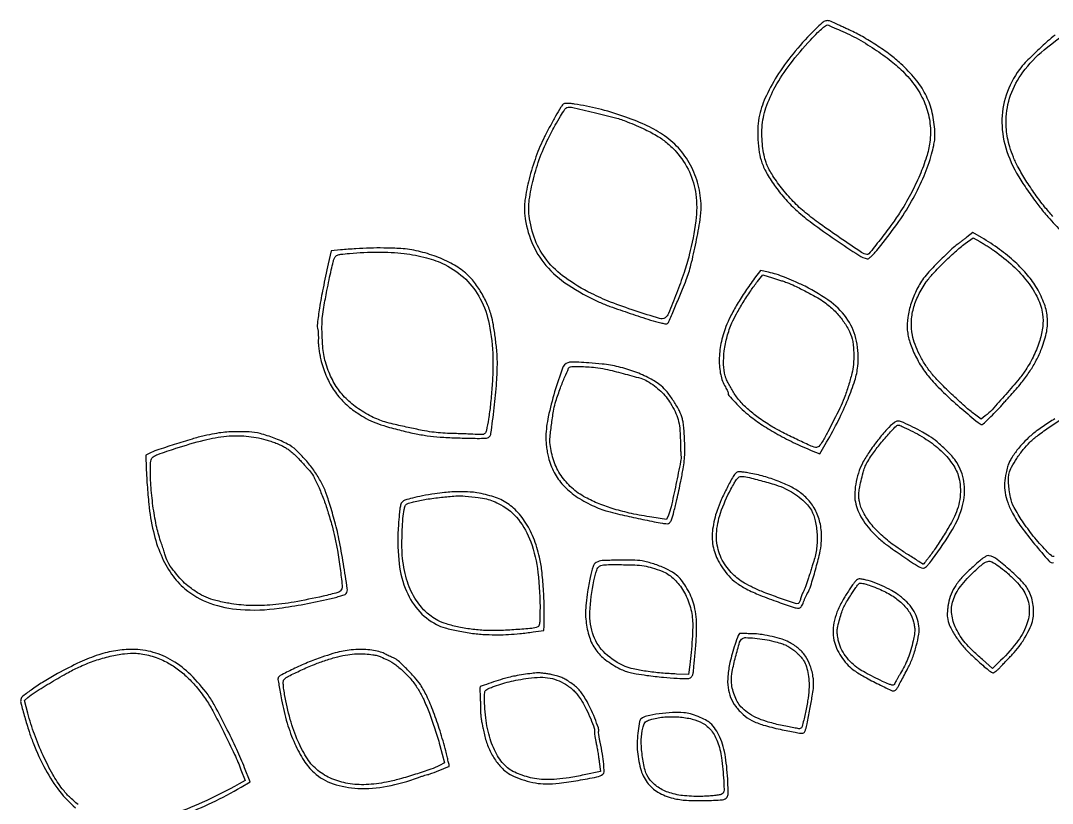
# Model space of a CAD drawing. Header units: millimetres. Extents: x -795 to 795, y -795 to 795.
# Drawn here: x -751 to 31, y 192 to 786 of the extents above; entities that cross this region are included whole.
import ezdxf

# ---------------------------------------------------------------- set-up
doc = ezdxf.new("R2010")
doc.units = ezdxf.units.MM
doc.layers.add('ceco.net 551 - Om symbols', color=7, linetype='Continuous')

msp = doc.modelspace()

# ---------------------------------------------------------------- linework, layer by layer
at = {"layer": 'ceco.net 551 - Om symbols'}
for points in [[(-148.67, 779.07, 0.024863), (-163.92, 762.51, 0.029458), (-176.54, 745.38, 0.032367), (-185.86, 728.79, 0.056277), (-191.03, 713.9, 0.042293), (-192.2, 705.5, 0.025563), (-192.21, 695.44, 0.025664), (-191.22, 685.6, 0.048864), (-189.26, 677.9, 0.045563), (-185.21, 669.27, 0.025316), (-178.84, 659.54, 0.024312), (-171.04, 649.88, 0.0272), (-162.61, 641.4, 0.025326), (-151.2, 632.1, 0.008529), (-133.66, 619.69, 0.00516), (-115.77, 607.74, 0.09082), (-109.37, 605.06, 0.217952), (-108.1, 605.34, 0.032909), (-106.07, 607.07, 0.022887), (-103.26, 610.08, 0.006154), (-99.08, 615.12, 0.018597), (-85.42, 633.33, 0.024942), (-74.53, 650.86, 0.027396), (-66.28, 667.85, 0.034088), (-60.62, 684.46, 0.007575), (-59.02, 690.82, 0.026192), (-58.27, 695, 0.032588), (-58.04, 698.74, 0.017263), (-58.23, 703.39, 0.045188), (-60.55, 717.44, 0.05623), (-65.3, 729.8, 0.053055), (-72.94, 741.33, 0.034468), (-83.96, 752.92, 0.025033), (-92.1, 759.67, 0.015208), (-102.34, 766.84, 0.015171), (-113.06, 773.43, 0.023696), (-122.71, 778.36, -0.001364), (-125.64, 779.7, -0.001188), (-128.7, 781.12, -0.001195), (-131.47, 782.41, -0.003536), (-133.36, 783.32, 0.028985), (-138.04, 785.28, 0.153424), (-140.79, 785.37, 0.114293), (-143.51, 783.89, 0.012944)], [(-131.27, 778.82, -0.026619), (-117.88, 772.4, -0.020379), (-103.96, 764.04, -0.020741), (-91.19, 754.87, -0.034661), (-81.37, 746.02, -0.045342), (-71.55, 733.8, -0.058197), (-65.02, 720.95, -0.061203), (-61.84, 707.48, -0.058662), (-61.95, 693.45, -0.046946), (-64.45, 682.21, -0.023039), (-69.6, 668.46, -0.021579), (-76.65, 653.77, -0.020709), (-85.04, 639.54, -0.014816), (-91.46, 630.22, -0.008718), (-99.66, 619.45, -0.002389), (-108.16, 608.77, -0.284641), (-109.75, 608.22, -0.093681), (-113.76, 609.93, -0.002499), (-129.79, 620.76, -0.005801), (-145.31, 631.63, -0.015354), (-156.07, 639.87, -0.030753), (-165.42, 648.51, -0.0245), (-174.42, 658.89, -0.025113), (-181.82, 669.35, -0.055797), (-186.1, 678.12, -0.036219), (-187.63, 683.64, -0.021136), (-188.69, 690.42, -0.020414), (-189.21, 697.67, -0.023327), (-189.1, 704.61, -0.06703), (-186.15, 719.49, -0.044112), (-179.06, 735.47, -0.03726), (-167.85, 752.56, -0.02342), (-152.42, 770.8, -0.007584), (-147.01, 776.45, -0.023105), (-143.11, 780.06, -0.028243), (-140.26, 782.19, -0.29743), (-138.87, 782.21, 0.034988), (-138.17, 781.82, 0.002677), (-136.21, 780.94, 0.003667), (-133.86, 779.91, 0.002786)], [(-331.31, 722.33, 0.012373), (-334.61, 722.74, 0.029947), (-337.07, 722.83, 0.039985), (-338.83, 722.65, 0.151487), (-339.8, 722.15, 0.061524), (-341.6, 719.85, 0.00482), (-345.56, 713.13, 0.006905), (-349.87, 705.4, 0.007052), (-353.93, 697.61, 0.030299), (-360.47, 682.42, 0.024591), (-365.65, 665.47, 0.025038), (-368.83, 649.54, 0.066416), (-369, 637.95, 0.069233), (-363.61, 617.38, 0.079049), (-352.95, 600.08, 0.069452), (-336.19, 585.32, 0.03984), (-312.56, 572.3, 0.020567), (-304.4, 569.01, 0.003809), (-289.1, 563.7, 0.003643), (-273.72, 558.62, 0.023262), (-265.8, 556.46, 0.012008), (-262.87, 555.88, 0.081886), (-261.39, 555.87, 0.160632), (-260.47, 556.35, 0.086189), (-259.73, 557.42, 0.008722), (-257.71, 561.96, 0.001115), (-253.59, 571.82, 0.001399), (-249.42, 581.91, 0.003822), (-246.54, 589.08, 0.033541), (-242.99, 600.28, 0.010386), (-239.15, 617.55, 0.009815), (-236.05, 634.76, 0.043987), (-235.33, 644.97, 0.058167), (-237.49, 661.15, 0.061329), (-243.32, 676.09, 0.062035), (-252.53, 689.03, 0.061963), (-264.63, 699.32, 0.039354), (-277.81, 706.56, 0.022834), (-294.62, 713.24, 0.02194), (-313.07, 718.71, 0.024293)], [(-291.31, 708.92, -0.011523), (-277.6, 702.96, -0.029134), (-268.03, 697.82, -0.037756), (-260.7, 692.53, -0.037747), (-254.25, 686.19, -0.069854), (-244.23, 670.86, -0.078319), (-239.3, 653.95, -0.064252), (-239.33, 633.71, -0.030619), (-244.28, 608.1, -0.018355), (-248.27, 594.65, -0.010631), (-254.01, 578.78, -0.005076), (-260.06, 563.53, -0.15471), (-262.66, 560.42, -0.218946), (-266.92, 559.83, -0.005926), (-285.33, 565.64, -0.013053), (-303.87, 572.27, -0.024013), (-318.51, 578.76, -0.039268), (-338.33, 590.76, -0.068565), (-352.23, 603.95, -0.076544), (-361.06, 619.31, -0.062585), (-365.63, 637.72, -0.063862), (-365.53, 649.8, -0.028257), (-362.46, 665.5, -0.026961), (-357.21, 682.29, -0.029075), (-350.29, 697.99, -0.007299), (-345.91, 706.23, -0.012126), (-341.95, 713.04, -0.008552), (-338.55, 718.36, -0.156968), (-337, 719.6, -0.146223), (-333.63, 719.84, -0.00285), (-316.48, 715.94, -0.006826), (-300.31, 711.93, -0.032739)], [(-33.97, 621.4, -0.002701), (-35.91, 619.86, -0.00255), (-37.9, 618.32, -0.002534), (-39.69, 616.98, -0.008893), (-40.85, 616.14, 0.038464), (-45.15, 612.64, 0.005168), (-53.52, 604.52, 0.00564), (-61.7, 596.22, 0.030632), (-65.8, 591.41, 0.043398), (-71.68, 582, 0.038779), (-76.1, 571.36, 0.040211), (-78.67, 560.65, 0.060505), (-79.01, 551.07, 0.058668), (-77.08, 541.75, 0.03558), (-72.78, 531.33, 0.033983), (-66.71, 520.99, 0.036865), (-59.44, 511.86, 0.018144), (-48.75, 501.1, 0.013461), (-36.21, 489.99, 0.00525), (-23.87, 479.85, 0.37298), (-21.41, 479.94, 0.006126), (-18.07, 483.14, 0.002202), (-13.39, 487.76, 0.000268), (-8.31, 492.84, 0.143409), (-8.1, 493.22, -0.126766), (-7.96, 493.48, -0.000549), (-5.84, 495.9, -0.002616), (-3.41, 498.63, -0.001642), (-0.53, 501.8, 0.013601), (7.39, 510.98, 0.023353), (13.41, 519.09, 0.026035), (18.18, 527.06, 0.023524), (22.28, 535.75, 0.042869), (26.33, 548.49, 0.071589), (27.22, 559.69, 0.072045), (24.92, 570.64, 0.04398), (19.29, 582.62, 0.043976), (12.2, 592.64, 0.03143), (2.67, 602.56, 0.028565), (-9.06, 612.14, 0.022418), (-22.77, 621.18), (-29.33, 625.1)], [(-12.97, 611.05, -0.034207), (1.02, 599.77, -0.043556), (12.16, 587.5, -0.049024), (19.86, 575, -0.078138), (23.54, 563.02, -0.067409), (23.61, 553.79, -0.041906), (21.34, 543.18, -0.038118), (16.97, 531.96, -0.032401), (10.75, 520.87, -0.030437), (5.71, 514.07, -0.005692), (-4.41, 502.29, -0.00497), (-14.81, 490.7, -0.042589), (-19.92, 485.98), (-23.01, 483.59), (-27.13, 486.54, -0.026048), (-34.17, 492.16, -0.007896), (-44.25, 501.39, -0.008064), (-54.12, 511.02, -0.02235), (-60.64, 518.21, -0.029874), (-65.57, 524.95, -0.026801), (-69.86, 532.46, -0.027612), (-73.18, 540.1, -0.0398), (-75.19, 547.19, -0.060192), (-75.93, 557.07, -0.052819), (-74.38, 567.31, -0.04975), (-70.58, 577.56, -0.04222), (-64.65, 587.48, -0.030285), (-59.37, 593.95, -0.012027), (-51.4, 602.2, -0.012141), (-42.74, 610.33, -0.021143), (-35.12, 616.58), (-29.17, 621.06), (-23.95, 618.07, -0.007955), (-21.54, 616.64, -0.004123), (-18.57, 614.77, -0.004097), (-15.56, 612.81, -0.006215)], [(-464.57, 612.86, 0.008105), (-475.85, 613.21, 0.01011), (-486.34, 613.15, 0.009966), (-496.95, 612.67, 0.007501), (-508.58, 611.73), (-515.64, 611.05), (-517.9, 601.15, 0.00591), (-521.87, 582.75, 0.011049), (-524.57, 567.75, 0.010007), (-526.17, 556.08, 0.098277), (-525.78, 551.16, -0.050044), (-525.59, 550.11, -0.008979), (-525.48, 548.12, -0.009613), (-525.43, 545.78, -0.008556), (-525.47, 543.35, 0.028463), (-525.4, 540.43, 0.012042), (-524.99, 536.53, 0.011869), (-524.35, 532.38, 0.015197), (-523.56, 528.6, 0.039644), (-519.7, 516.82, 0.045289), (-514.17, 506.34, 0.046787), (-507.02, 497.32, 0.048), (-498.37, 489.87, 0.019883), (-490.72, 484.91, 0.033873), (-483.93, 481.47, 0.028196), (-475.91, 478.6, 0.009668), (-464.02, 475.33, 0.009984), (-452.52, 472.65, 0.017592), (-442.91, 470.97, 0.017516), (-433.19, 469.96, 0.009797), (-421.3, 469.37, 0.001288), (-408.14, 469.02, 0.009344), (-401.82, 468.99, 0.01577), (-398.08, 469.15, 0.124619), (-396.45, 469.7, 0.220195), (-394.58, 472.65, 0.00381), (-392.17, 491.99, 0.010329), (-390.31, 511.35, 0.019923), (-389.76, 526.9, 0.021441), (-390.14, 534.79, 0.010131), (-391.26, 544.92, 0.010106), (-392.79, 554.94, 0.022795), (-394.44, 562.44, 0.042609), (-397.67, 571.36, 0.030995), (-402.68, 580.65, 0.031476), (-408.64, 589.01, 0.053614), (-414.73, 595.04, 0.048534), (-425.03, 601.75, 0.034171), (-437.72, 607.29, 0.033548), (-451.36, 611.16, 0.040535)], [(-429.54, 600.6, -0.072591), (-413.72, 589.49, -0.0841), (-402.66, 574.81, -0.072331), (-395.95, 555.48, -0.038979), (-393.15, 530.37, -0.017311), (-393.16, 520.18, -0.008779), (-393.84, 507.36, -0.00877), (-395, 494.38, -0.015012), (-396.47, 483.61, -0.007133), (-398.05, 474.93, -0.15138), (-399.28, 472.66, -0.199222), (-401.48, 471.77, -0.01392), (-408.28, 472.04, 0.005736), (-411.07, 472.19, 0.001499), (-415.54, 472.38, 0.001523), (-420.63, 472.56, 0.001558), (-425.69, 472.7, -0.012093), (-432.89, 473.06, -0.016914), (-439.29, 473.76, -0.013265), (-446.7, 475.01, -0.004433), (-457.46, 477.24, -0.003495), (-468.64, 479.73, -0.01614), (-475.05, 481.43, -0.024879), (-479.92, 483.16, -0.01871), (-485.09, 485.52, -0.03818), (-496.41, 492.33, -0.049598), (-505.52, 500.28, -0.051689), (-512.61, 509.57, -0.047357), (-517.88, 520.4, -0.016888), (-520.08, 526.93, -0.030238), (-521.37, 532.43, -0.025476), (-522.12, 538.66, -0.008654), (-522.58, 547.76, -0.011468), (-522.66, 555.48, -0.024374), (-522.3, 561.44, -0.017427), (-521.28, 568.47, -0.00346), (-518.93, 580.94, -0.003141), (-517.27, 589.14, -0.004177), (-515.65, 596.58, -0.002979), (-514.21, 602.78, -0.041763), (-513.49, 604.96, -0.06983), (-512.35, 606.86, -0.138106), (-510.93, 607.86, -0.057798), (-508.42, 608.44, -0.004903), (-501.82, 609.11, -0.021996), (-480.03, 610.14, -0.030086), (-460.42, 609.02, -0.034038), (-443.42, 605.83, -0.053539)], [(-194.77, 590.26, 0.012419), (-201.73, 580.42, 0.013672), (-207.97, 570.55, 0.014702), (-213.07, 561.36, 0.028018), (-216.52, 553.65, 0.040257), (-220.26, 540.85, 0.048831), (-221.59, 528.43, 0.054101), (-220.47, 517.19, 0.079143), (-216.92, 507.92, -0.009423), (-216.05, 506.33, -0.013317), (-215.33, 504.88, -0.00943), (-214.79, 503.66, -0.153811), (-214.75, 503.22, 0.239653), (-214.32, 501.53, 0.008089), (-209.54, 496.32, 0.015401), (-204.07, 490.87, 0.018187), (-198.55, 486.07, 0.025429), (-188.73, 478.94, 0.018217), (-177.09, 471.95, 0.016535), (-163.74, 465.14, 0.012651), (-148.73, 458.56), (-145.38, 457.19), (-140.18, 466.11, 0.015521), (-131.24, 482.63, 0.018907), (-123.95, 498.64, 0.020617), (-118.78, 512.87, 0.052413), (-116.58, 523.61, 0.072746), (-117.48, 542.63, 0.097941), (-123.99, 558.55, 0.086847), (-136.8, 572.12, 0.046304), (-156.56, 584.19, 0.008023), (-164.93, 588.13, 0.013944), (-172.02, 591.09, 0.016437), (-178.31, 593.28, 0.021287), (-184.21, 594.85), (-190.35, 596.2)], [(-170.25, 587.08, -0.026424), (-164.48, 584.63, -0.006992), (-155.54, 580.1, -0.006808), (-146.76, 575.35, -0.029618), (-141.78, 572.16, -0.036987), (-134.6, 566.08, -0.037546), (-128.43, 559.04, -0.039564), (-123.7, 551.59, -0.055992), (-120.83, 544.28, -0.037885), (-120.13, 540.57, -0.015749), (-119.72, 535.48, -0.015511), (-119.63, 530, -0.019759), (-119.9, 524.96, -0.037297), (-121.06, 518.12, -0.014636), (-123.62, 508.89, -0.014775), (-126.84, 499.5, -0.025538), (-130.14, 491.93, -0.002133), (-139.2, 473.93, -0.020553), (-143.39, 466.46, -0.052078), (-146.17, 462.85, -0.262273), (-148.52, 462.13, -0.051726), (-152.92, 463.58, -0.005094), (-163.05, 468.27, -0.007034), (-173.38, 473.35, -0.016141), (-180.97, 477.53, -0.018734), (-191.02, 484.01, -0.028284), (-199.21, 490.46, -0.032156), (-205.75, 497.04, -0.040831), (-210.84, 503.92, -0.011037), (-212.9, 507.41, -0.010907), (-214.81, 511, -0.010828), (-216.35, 514.21, -0.040731), (-217.09, 516.31, -0.061257), (-218.29, 524.88, -0.035954), (-217.72, 535.23, -0.034167), (-215.56, 546.14, -0.036352), (-211.97, 556.41, -0.025281), (-208.59, 563.23, -0.010828), (-203.44, 571.99, -0.010874), (-197.74, 580.78, -0.018562), (-192.55, 587.84), (-188.59, 592.82), (-181.32, 590.64, -0.002661), (-178.26, 589.7, -0.002337), (-175.07, 588.69, -0.002348), (-172.2, 587.76, -0.007054)], [(-310.25, 525.25, 0.004723), (-320.3, 526.17, 0.010587), (-327.95, 526.64, 0.010946), (-333.63, 526.75, 0.084908), (-336.24, 526.29, 0.224927), (-340.46, 522.08, 0.01298), (-346.32, 504.25, 0.020412), (-351.15, 485.38, 0.043165), (-353.01, 470.41, 0.02696), (-352.95, 467.08, 0.013559), (-352.54, 462.9, 0.013248), (-351.87, 458.5, 0.016586), (-351.01, 454.47, 0.060049), (-346.71, 443.19, 0.063948), (-339.92, 433.51, 0.05878), (-330.38, 425.24, 0.039998), (-317.88, 418.14, 0.016888), (-311.84, 415.57, 0.022658), (-306.2, 413.68, 0.013916), (-298.63, 411.74, 0.002636), (-284.74, 408.67, 0.00178), (-271.02, 405.77, 0.014305), (-264.67, 404.63, 0.027673), (-261.01, 404.29, 0.192509), (-259.35, 404.89, 0.131977), (-257.82, 407.2, 0.013843), (-255.92, 413.45, 0.01242), (-253.65, 422.64, 0.003943), (-250.72, 436.43, 0.005636), (-248.9, 445.86, 0.019303), (-248.03, 452.04, 0.022341), (-247.7, 457.79, 0.009657), (-247.75, 465.47, 0.008638), (-247.98, 470.79, 0.008429), (-248.4, 476.15, 0.008356), (-248.92, 480.84, 0.031013), (-249.48, 483.76, 0.056532), (-251.76, 489.72, 0.024056), (-256.05, 497.12, 0.024101), (-261.06, 504.1, 0.05394), (-265.63, 508.74, 0.051598), (-274.27, 514.42, 0.031107), (-285.48, 519.38, 0.029889), (-297.91, 523.15, 0.033366)], [(-276.13, 512.34, -0.025984), (-270.7, 508.73, -0.030358), (-265.96, 504.75, -0.031425), (-261.89, 500.36, -0.032147), (-258.43, 495.52, -0.030046), (-255.01, 489.23, -0.042161), (-252.81, 483.23, -0.03991), (-251.56, 476.7, -0.023422), (-251.07, 468.75, 0.00266), (-251, 464.97, 0.002784), (-250.88, 461.24, 0.002671), (-250.74, 458.03, 0.012331), (-250.61, 456.17, -0.0731), (-250.84, 451.45, -0.002747), (-254.38, 434.04, -0.0038), (-258.06, 417.12, -0.045086), (-260.11, 410.74), (-261.54, 407.37), (-272.59, 409.13, -0.012768), (-288.15, 412.03, -0.020367), (-301.25, 415.37, -0.023228), (-312.64, 419.37, -0.027495), (-322.97, 424.21, -0.058731), (-333.36, 431.49, -0.063839), (-341.45, 440.81, -0.063531), (-346.95, 451.91, -0.057276), (-349.74, 464.43, -0.050505), (-349.77, 469.97, -0.008609), (-348.56, 480.47, -0.009355), (-346.97, 490.97, -0.037929), (-345.4, 497.25, -0.007645), (-341.9, 507.28, -0.012957), (-338.63, 515.55, -0.008027), (-335.7, 522.11, -0.221102), (-334.3, 523.29, -0.068927), (-332.46, 523.53, -0.005242), (-327.45, 523.43, -0.007337), (-321.58, 523.16, -0.006269), (-315.42, 522.71, -0.036171), (-307.88, 521.51, -0.007026), (-294.5, 518.18, -0.005482), (-281.11, 514.49, -0.063689)], [(-88.77, 481.02, 0.047392), (-94.35, 475.9, 0.017037), (-101.3, 467.65, 0.017277), (-107.98, 458.51, 0.028243), (-112.92, 450.27, 0.042985), (-116.12, 442.65, 0.037367), (-118.16, 434.23, 0.038737), (-118.86, 426.01, 0.061766), (-118.05, 419.01, 0.049497), (-115.87, 412.81, 0.036069), (-112.31, 406.42, 0.03334), (-107.52, 400.1, 0.028209), (-101.68, 394.09, 0.027725), (-94.5, 388.18, 0.00861), (-83.1, 380.12, 0.005159), (-71.38, 372.31, 0.0956), (-67.28, 370.64, 0.17047), (-66.02, 370.82, 0.065487), (-64.55, 371.85, 0.036752), (-62.64, 373.87, 0.009169), (-59.83, 377.45, 0.028032), (-44.79, 399.89, 0.068327), (-37.09, 418.19, 0.093162), (-35.88, 434.18, 0.09678), (-40.6, 449.28, 0.056415), (-43.9, 454.01, 0.017891), (-49.82, 460.28, 0.018442), (-56.46, 466.35, 0.034146), (-62.33, 470.69, 0.018585), (-67.54, 473.74, 0.007803), (-74.76, 477.48, 0.005759), (-81.86, 480.91, 0.05584), (-85.02, 481.99, 0.073733), (-85.89, 482.05, 0.043645), (-86.91, 481.88, 0.04263), (-87.93, 481.52, 0.056074)], [(-78.44, 475.9, -0.031584), (-64.63, 468.22, -0.043896), (-53.44, 459.57, -0.050415), (-45.24, 450.29, -0.077453), (-40.41, 440.75, -0.0541), (-38.99, 433.98, -0.042181), (-38.89, 426.45, -0.040794), (-40.07, 418.74, -0.042111), (-42.48, 411.41, -0.029456), (-45.59, 405.16, -0.008667), (-51.07, 395.96, -0.009062), (-57.12, 386.56, -0.017141), (-62.4, 379.25, 0.000122), (-63.97, 377.22, 0.000191), (-65.32, 375.48, 0.00005), (-66.5, 373.95, 0.006942), (-66.64, 373.76, -0.393961), (-67.14, 373.67, -0.000662), (-75.2, 378.74, -0.004795), (-82.89, 383.7, -0.008184), (-89.2, 388, -0.032278), (-98.8, 395.76, -0.039327), (-106.67, 404.24, -0.043673), (-112.34, 412.86, -0.071035), (-115.37, 421.07, -0.03732), (-115.78, 424.04, -0.03626), (-115.75, 427.07, -0.025121), (-115.23, 430.9, -0.00756), (-114.07, 436.66, -0.008469), (-112.58, 443.02, -0.032537), (-111.33, 446.89, -0.037078), (-109.67, 450.31, -0.013418), (-106.84, 454.9, -0.020947), (-100.98, 463.08, -0.017748), (-94.15, 471.21, -0.010025), (-87.54, 478.24, -0.264266), (-85.15, 478.93, -0.045395), (-84.68, 478.77, -0.00153), (-82.9, 477.97, -0.002882), (-80.8, 477.01, -0.002004)], [(-577.99, 473.79, -0.000686), (-579.13, 473.81, -0.000149), (-581.08, 473.86, -0.000155), (-583.34, 473.92, -0.000149), (-585.63, 473.97, 0.016704), (-591.81, 473.93, 0.019154), (-597.7, 473.46, 0.016946), (-604.1, 472.49, 0.009165), (-611.9, 470.88, 0.016709), (-621.14, 468.47, 0.005399), (-634.64, 464.3, 0.004241), (-647.88, 459.93, 0.036513), (-653.62, 457.5), (-656.09, 456.24), (-655.85, 445.87, 0.008665), (-655.65, 440.76, 0.003406), (-655.19, 433.72, 0.00337), (-654.6, 426.12, 0.0042), (-653.94, 419.06, 0.031522), (-650.5, 398.39, 0.043929), (-644.68, 380.57, 0.049897), (-636.65, 365.97, 0.068898), (-626.58, 354.95, 0.086759), (-607.6, 344.09, 0.069449), (-584.53, 339.22, 0.051874), (-555.23, 340.22, 0.02256), (-516.87, 347.32, 0.008852), (-512.34, 348.46, 0.012711), (-508.38, 349.64, 0.008535), (-505.15, 350.75, 0.16136), (-504.32, 351.41, 0.183887), (-503.5, 355.09, 0.003821), (-506.41, 373.98, 0.009721), (-509.82, 392.77, 0.019141), (-513.4, 407.52, 0.00297), (-515.31, 414.13, 0.003356), (-517.22, 420.45, 0.003066), (-518.92, 425.8, 0.018336), (-519.93, 428.55, 0.030358), (-523.88, 436.8, 0.027486), (-528.93, 444.79, 0.026084), (-535.1, 452.58, 0.021714), (-542.42, 460.19, 0.073263), (-548.73, 464.65, 0.026031), (-558.85, 469.13, 0.026365), (-569.56, 472.59, 0.059585)], [(-551.05, 462.37, -0.02982), (-548.43, 460.67, -0.015159), (-545.35, 458.24, -0.014861), (-542.26, 455.49, -0.01927), (-539.6, 452.79, -0.000049), (-537.27, 450.22, -0.000055), (-535.03, 447.76, -0.00005), (-533.12, 445.66, -0.000303), (-532.13, 444.57, -0.064455), (-529.22, 440.39, -0.014295), (-525.42, 432.51, -0.014824), (-521.58, 423.21, -0.014913), (-518.3, 413.72, -0.00756), (-515.03, 402.64, -0.01511), (-512.84, 393.77, -0.013391), (-511.03, 384.12, -0.004728), (-508.95, 370.21, -0.006356), (-507.32, 357.39, -0.16846), (-508.06, 354.06, -0.191547), (-510.7, 352.11, -0.008656), (-521.85, 349.34, -0.01341), (-543.87, 344.91, -0.024052), (-562.16, 342.63, -0.028478), (-578.18, 342.33, -0.034155), (-593.16, 343.94, -0.017723), (-603.15, 346.07, -0.039211), (-610.53, 348.55, -0.042495), (-617.07, 352.01, -0.024582), (-624.3, 357.19, -0.037376), (-629.14, 361.66, -0.021492), (-634.3, 367.69, -0.020562), (-638.68, 373.77, -0.07377), (-640.69, 378.1, 0.007119), (-641.17, 379.63, 0.000864), (-642.26, 382.95, 0.001026), (-643.58, 386.9, 0.000845), (-645, 391.1, -0.030961), (-648.24, 403.03, -0.017329), (-650.77, 417.85, -0.016902), (-652.35, 433.55, -0.020899), (-652.72, 448.24, -0.050145), (-652.19, 452.73, -0.190865), (-650.64, 455.02, -0.067245), (-647.04, 456.83, -0.002814), (-633.43, 461.41, -0.017926), (-612, 467.65, -0.038108), (-594.99, 470.6, -0.046412), (-580.05, 470.63, -0.044892), (-565.19, 467.93, -0.015197), (-561.53, 466.8, -0.011097), (-557.54, 465.33, -0.011232), (-553.82, 463.77, -0.024178)], [(-199.01, 442.71, 0.010594), (-202.71, 443.3, 0.026188), (-205.45, 443.54, 0.034327), (-207.42, 443.47, 0.140493), (-208.52, 443.02, 0.099872), (-211.05, 440.08, 0.009276), (-215.61, 431.57, 0.012971), (-220.04, 422.33, 0.022474), (-223.17, 414.41, 0.049245), (-226.56, 400.16, 0.077444), (-226.31, 387.6, 0.080183), (-222.29, 376.03, 0.056767), (-214.42, 364.72, 0.058261), (-208.84, 359.69, 0.033279), (-201.11, 354.95, 0.025593), (-190.72, 350.15, 0.011859), (-176.79, 344.95, 0.002726), (-164.83, 340.87, 0.07057), (-161.48, 340.25, 0.251439), (-159.59, 341.17, 0.069568), (-158, 344.17, -0.009673), (-157.26, 346.09, -0.00766), (-156.38, 348.14, -0.007755), (-155.52, 350.01, -0.019092), (-154.81, 351.35, 0.055346), (-152.21, 357.24, 0.008657), (-148.61, 369.43, 0.009729), (-145.44, 381.84, 0.037164), (-144.2, 389.73, 0.053836), (-144.49, 401.18, 0.065165), (-147.28, 411.55, 0.068124), (-152.5, 420.48, 0.067457), (-159.95, 427.72, 0.041693), (-167.48, 432.36, 0.025778), (-176.98, 436.58, 0.024086), (-187.72, 440.12, 0.022389)], [(-171.26, 430.8, -0.033852), (-165.26, 427.44, -0.029828), (-159.49, 423.18, -0.031123), (-154.7, 418.63, -0.065966), (-151.74, 414.46, -0.06769), (-148.77, 406.35, -0.042148), (-147.43, 396.28, -0.040814), (-147.8, 385.69, -0.04882), (-149.91, 375.93, 0.001666), (-150.79, 373.19, 0.000776), (-151.9, 369.63, 0.000769), (-153.05, 365.89, 0.001074), (-154.07, 362.54, -0.008029), (-155.06, 359.46, -0.008961), (-156.11, 356.53, -0.008388), (-157.09, 354.06, -0.045987), (-157.76, 352.79, 0.035442), (-158.34, 351.75, 0.016695), (-158.95, 350.34, 0.01645), (-159.49, 348.81, 0.022264), (-159.86, 347.39, -0.026221), (-160.22, 346.1, -0.032882), (-160.69, 344.95, -0.03472), (-161.19, 344.07, -0.161907), (-161.65, 343.72, -0.168614), (-163.82, 343.71, -0.002528), (-175.98, 347.95, -0.007454), (-187.6, 352.27, -0.019666), (-195.75, 355.81, -0.015929), (-202.46, 359.31, -0.035673), (-207.26, 362.48, -0.038884), (-211.3, 366.12, -0.022649), (-215.58, 371.05, -0.092288), (-221.88, 383, -0.087579), (-223.61, 396.65, -0.071331), (-220.58, 412.36, -0.038437), (-212.71, 430.49, -0.008194), (-210.25, 434.95, -0.029577), (-208.48, 437.67, -0.04778), (-207.02, 439.28, -0.137708), (-205.69, 439.95, -0.106637), (-201.53, 439.88, -0.007394), (-190.09, 437.02, -0.011187), (-178.72, 433.72, -0.034399)], [(-410.35, 428.26, 0.005842), (-418.42, 428.44, 0.014947), (-424.27, 428.32, 0.015982), (-429.86, 427.86, 0.007594), (-437.04, 426.93, 0.008558), (-446.6, 425.38, 0.016755), (-454.14, 423.75, 0.016812), (-459.76, 422.14, 0.133787), (-462, 420.68, 0.11107), (-462.91, 419.04, 0.031124), (-463.55, 416.17, 0.018178), (-464.12, 411.58, 0.003808), (-464.76, 403.52, 0.03976), (-464.54, 376.9, 0.06927), (-459.6, 355.41, 0.084739), (-449.99, 339.14, 0.098158), (-435.94, 327.95, 0.051753), (-429.41, 325.39, 0.01762), (-419.49, 323.02, 0.017556), (-408.47, 321.19, 0.021616), (-398.08, 320.29, 0.011255), (-389.47, 320.11, 0.013151), (-381.31, 320.35, 0.012185), (-372.66, 321.03, 0.007609), (-362.57, 322.23), (-354.5, 323.32), (-354.35, 326.98, 0.015517), (-354.22, 340.22, 0.01125), (-354.86, 354.94, 0.011317), (-356.09, 368.76, 0.027346), (-357.78, 378.87, 0.040777), (-362.39, 393.67, 0.052289), (-369.08, 406.26, 0.058313), (-377.47, 416.05, 0.078409), (-387.17, 422.52, 0.029838), (-392.36, 424.55, 0.017561), (-398.77, 426.38, 0.017595), (-405.18, 427.73, 0.034781)], [(-387.15, 418.63, -0.106945), (-373.85, 407.51, -0.077677), (-364.46, 390.59, -0.059683), (-358.98, 367.43, -0.030516), (-357.43, 337.57, -0.004322), (-357.54, 331.45, -0.029963), (-357.8, 328.46, -0.069589), (-358.28, 326.81, -0.200387), (-359.13, 326.02, -0.065946), (-363.69, 324.98, -0.005582), (-375.72, 324, -0.008123), (-388.12, 323.33, -0.018437), (-397.5, 323.33, -0.021043), (-408.23, 324.17, -0.020769), (-418.89, 325.92, -0.021815), (-428.27, 328.28, -0.053384), (-434.82, 331.03, -0.022897), (-439.89, 334.14, -0.038597), (-443.79, 337.25, -0.036463), (-447.31, 341.04, -0.018044), (-451.23, 346.32, -0.039546), (-454.98, 352.82, -0.032588), (-457.96, 360.27, -0.029686), (-460.16, 368.73, -0.022053), (-461.62, 378.28, -0.02587), (-462.06, 386.21, -0.009598), (-461.89, 397.39, -0.009084), (-461.32, 408.35, -0.036327), (-460.36, 415, -0.027067), (-459.61, 417.71, -0.141461), (-458.74, 418.97, -0.100939), (-457.19, 419.78, -0.010454), (-453.19, 420.85, -0.020123), (-443.63, 422.79, -0.012191), (-432.19, 424.35, -0.011774), (-421.32, 425.3, -0.038351), (-414.1, 425.21, -0.007849), (-404.2, 424.17, -0.029677), (-398.07, 423.05, -0.039049), (-393.01, 421.39, -0.021912)], [(-285.54, 376.54, -0.000649), (-287.52, 376.54, -0.000143), (-290.92, 376.54, -0.000149), (-294.86, 376.55, -0.000143), (-298.84, 376.56, 0.011719), (-310.38, 376.32, 0.130639), (-314.73, 374.96, 0.177173), (-317.21, 371.74, 0.025753), (-319.32, 363.62, 0.008666), (-321.36, 352.71, 0.017771), (-322.51, 344.09, 0.022185), (-322.89, 336.87, 0.030085), (-322.55, 330.35, 0.04936), (-319.96, 318.25, 0.077957), (-315.21, 308.79, 0.076484), (-307.72, 301.11, 0.045751), (-296.84, 294.39, 0.020882), (-292.79, 292.58, 0.033912), (-289.21, 291.43, 0.022833), (-284.62, 290.51, 0.00481), (-276.52, 289.35, 0.00796), (-263.81, 287.86, 0.014848), (-253.48, 287.13, 0.012036), (-245.44, 286.99, 0.175636), (-242.82, 287.96, 0.07762), (-242.23, 288.65, 0.040094), (-241.71, 289.65, 0.038629), (-241.33, 290.79, 0.047246), (-241.17, 291.9, -0.008502), (-241.04, 293.6, -0.00075), (-240.65, 297.9, -0.000982), (-240.17, 303.02, -0.000764), (-239.63, 308.58, 0.013281), (-238.79, 320.15, 0.023337), (-238.8, 329.74, 0.027949), (-239.64, 337.86, 0.039502), (-241.36, 344.93, 0.031374), (-243.71, 350.8, 0.027099), (-246.87, 356.64, 0.028151), (-250.41, 361.73, 0.055804), (-253.84, 365.23, 0.056297), (-260.21, 369.33, 0.029126), (-268.95, 373.03, 0.029129), (-278.05, 375.69, 0.057014)], [(-29.23, 371.72, 0.020948), (-36.98, 364.18, 0.041807), (-42.31, 357.5, 0.050379), (-45.81, 350.93, 0.050831), (-47.9, 343.83, 0.016358), (-48.33, 341.07, 0.012901), (-48.61, 338.06, 0.0131), (-48.73, 335.24, 0.031253), (-48.63, 333.16, 0.082606), (-46.96, 327.2, 0.031928), (-42.82, 319.67, 0.03049), (-37.18, 311.89, 0.032612), (-30.76, 305.04, 0.004264), (-24.21, 299.02, 0.011809), (-19.47, 294.94, 0.013126), (-15.97, 292.21, 0.105238), (-14.12, 291.37, 0.192206), (-13.34, 291.5, 0.024916), (-11.91, 292.46, 0.026123), (-10.26, 293.84, 0.019049), (-8.57, 295.53, -0.002492), (-6.61, 297.62, -0.001243), (-4.12, 300.25, -0.001234), (-1.52, 302.96, -0.001817), (0.78, 305.33, 0.036476), (5.69, 311.15, 0.025338), (10.39, 318.37, 0.025651), (14.16, 325.68, 0.054829), (16.12, 331.71, 0.046049), (16.71, 336.85, 0.037341), (16.41, 342.4, 0.037168), (15.29, 347.87, 0.04431), (13.41, 352.78, 0.076627), (8.71, 359.54, 0.019969), (-0.8, 368.79, 0.018162), (-10.89, 377.19, 0.111086), (-16.99, 380.04, 0.155616), (-18.65, 379.89, 0.048889), (-20.86, 378.68, 0.02732), (-24.04, 376.26, 0.00594)], [(-9.77, 372.11, -0.024527), (-3.93, 367.52, -0.019776), (1.88, 362.05, -0.020209), (6.84, 356.55, -0.047306), (9.97, 351.99, -0.114118), (13.35, 340.15, -0.103306), (11.39, 327.57, -0.076733), (3.67, 313.88, -0.035482), (-10.11, 298.72), (-14.43, 294.59), (-21.93, 301.27, -0.008481), (-29.99, 308.68, -0.025162), (-35.16, 314.12, -0.033689), (-38.86, 319.08, -0.02963), (-42.05, 324.7, -0.083247), (-45.34, 335.73, -0.10917), (-44.36, 346.16, -0.088831), (-38.73, 356.76, -0.039913), (-28.01, 368.39, -0.013207), (-21.45, 374.13, -0.123532), (-18.1, 375.74, -0.174038), (-14.9, 375.27, -0.032509)], [(-264.95, 368.28, -0.09367), (-256.55, 363.06, -0.066616), (-249.42, 354.53, -0.06145), (-244.31, 343.66, -0.056859), (-241.82, 331.59, -0.030112), (-241.65, 326, -0.007428), (-242.07, 316.83, -0.007841), (-242.83, 306.73, -0.010006), (-243.87, 297.45), (-244.85, 290.03), (-253.88, 290.36, -0.013851), (-265.4, 291.09, -0.013722), (-276.9, 292.46, -0.013593), (-286.86, 294.21, -0.052597), (-292.84, 296.1, -0.084178), (-307.95, 305.97, -0.118904), (-316.83, 319.31, -0.098004), (-319.63, 337.23, -0.043799), (-316.58, 361.01, -0.020568), (-314.45, 369.11, -0.180304), (-312.23, 372.01, -0.133778), (-308.36, 373.18, -0.009582), (-297, 373.28, -0.007572), (-285.67, 372.99, -0.028512), (-278.59, 372.29, -0.035854), (-272.49, 370.89, -0.017581)], [(-119.14, 359.71, 0.019378), (-120.49, 357.91, 0.005076), (-122.52, 354.93, 0.005149), (-124.77, 351.48, 0.005252), (-126.92, 348.01, 0.031485), (-131.48, 339.31, 0.045936), (-134.27, 331.12, 0.05179), (-135.3, 323.38, 0.061323), (-134.61, 316.04, 0.050995), (-132.59, 309.89, 0.038589), (-129.2, 303.64, 0.038732), (-124.91, 298.01, 0.052895), (-120.19, 293.73, 0.029639), (-112.7, 288.92, 0.012197), (-102.03, 283.26, 0.005503), (-91.08, 277.94, 0.205581), (-88.38, 277.84, 0.150993), (-87.45, 278.58, 0.019016), (-86.06, 280.78, 0.009502), (-83.8, 284.85, 0.000934), (-78.57, 294.76, 0.032831), (-75.07, 302.64, 0.023991), (-72.19, 311.78, 0.024037), (-70.35, 320.48, 0.067177), (-70.19, 326.7, 0.061537), (-71.7, 333.16, 0.057661), (-74.77, 339.21, 0.051623), (-79.48, 344.95, 0.034751), (-85.91, 350.49, 0.038331), (-91.01, 353.72, 0.017874), (-98.06, 357.15, 0.017891), (-105.47, 360.12, 0.032322), (-111.74, 361.92, 0.017946), (-114.66, 362.45, 0.109275), (-116.18, 362.34, 0.123643), (-117.42, 361.6, 0.025629)], [(-100.53, 354.85, -0.040086), (-90.9, 349.98, -0.053059), (-83.11, 344, -0.059692), (-77.48, 337.19, -0.079912), (-74.28, 329.87, -0.02333), (-73.55, 326.37, -0.045427), (-73.36, 323.52, -0.037248), (-73.67, 320.34, -0.011148), (-74.6, 315.56, -0.018065), (-76.38, 308.67, -0.020679), (-78.58, 302.23, -0.021751), (-81.19, 296.31, -0.025679), (-84.17, 290.96, 0.005504), (-85.36, 289.03, 0.004955), (-86.54, 286.99, 0.00497), (-87.57, 285.15, 0.015609), (-88.21, 283.88, -0.040996), (-89, 282.51, -0.184241), (-89.75, 281.99, -0.133327), (-90.8, 282.01, -0.017957), (-92.92, 282.72, -0.019543), (-97.88, 284.82, -0.007901), (-104.48, 288.04, -0.007941), (-111.02, 291.5, -0.018029), (-115.83, 294.36, -0.050023), (-121.17, 298.63, -0.044241), (-125.8, 304.03, -0.045133), (-129.32, 310.04, -0.058506), (-131.34, 316.09, -0.01792), (-132.06, 320.27, -0.051127), (-132.15, 323.21, -0.040816), (-131.66, 326.46, -0.008336), (-130.22, 332.1, -0.013314), (-128.66, 337.27, -0.027608), (-127.11, 341.19, -0.027013), (-125.12, 344.97, -0.012205), (-122.14, 349.7, -0.001805), (-119.96, 352.96, -0.002587), (-118, 355.82, -0.001395), (-116.32, 358.23, -0.03983), (-115.84, 358.82, -0.237871), (-114.45, 359.3, -0.030127), (-111.25, 358.67, -0.02469), (-106.74, 357.26, -0.009134)], [(-194.88, 320.77, -0.002723), (-196.69, 320.81, -0.001829), (-198.75, 320.89, -0.001841), (-200.75, 320.97, -0.003642), (-202.34, 321.05, 0.007947), (-203.66, 321.11, 0.011156), (-204.85, 321.12, 0.007624), (-205.83, 321.09, 0.131462), (-206.13, 320.99, 0.16589), (-207.2, 319.64, 0.005171), (-209.55, 312.87, 0.010918), (-211.78, 305.68, 0.015671), (-213.42, 299.21, 0.031257), (-215.04, 288.8, 0.055139), (-214.88, 280.11, 0.064003), (-212.91, 272.6, 0.062599), (-209.1, 265.78, 0.054457), (-203.52, 259.7, 0.061061), (-196.95, 255.24, 0.047045), (-188.16, 251.72, 0.018148), (-175.42, 248.46, 0.004426), (-169.47, 247.22, 0.006198), (-164.14, 246.23, 0.003867), (-159.65, 245.48, 0.079164), (-158.28, 245.49, 0.214173), (-157.02, 246.31, 0.069764), (-156.07, 248.39, 0.023112), (-155.02, 252.63, 0.001931), (-152.86, 263.72, 0.003736), (-151.05, 273.65, 0.017069), (-150.23, 279.46, 0.02868), (-150.03, 283.66, 0.035163), (-150.35, 287.57, 0.04564), (-152.58, 296.66, 0.067226), (-156.27, 303.98, 0.070072), (-161.64, 309.85, 0.054858), (-168.87, 314.59, 0.042881), (-173.98, 316.66, 0.016558), (-181.36, 318.68, 0.016714), (-188.97, 320.21, 0.03654)], [(-165.7, 308.86, -0.016732), (-163.54, 307.11, -0.014025), (-161.36, 305.13, -0.014256), (-159.48, 303.2, -0.037298), (-158.27, 301.69, -0.062268), (-156.02, 297.27, -0.036737), (-154.41, 291.56, -0.034393), (-153.56, 285.16, -0.03364), (-153.58, 278.66, -0.022476), (-154.59, 270.01, -0.014358), (-156.49, 260.07, -0.006619), (-158.72, 250.61, -0.252264), (-160.15, 249.04, -0.123494), (-161.12, 248.95, -0.003848), (-165.12, 249.61, -0.007306), (-169.85, 250.48, -0.004971), (-175.2, 251.62, -0.018364), (-185.74, 254.37, -0.036252), (-193.83, 257.45, -0.044947), (-200.12, 261.11, -0.056671), (-205.14, 265.59, -0.056303), (-207.86, 269.44, -0.036808), (-210.12, 274.38, -0.0361), (-211.68, 279.74, -0.04562), (-212.3, 284.87, -0.054624), (-211.71, 292.21, -0.015544), (-209.21, 303.38, -0.009813), (-206.13, 314.46, -0.179582), (-203.97, 317.34, -0.154935), (-201.52, 318, -0.011844), (-194.64, 317.52, -0.017032), (-187.07, 316.55, -0.021718), (-180.19, 315.13, -0.010643), (-175.15, 313.74, -0.029553), (-171.7, 312.48, -0.035871), (-168.81, 310.98, -0.023252)], [(-495.4, 308.92, 0.016439), (-502.17, 308.41, 0.024938), (-508.01, 307.47, 0.021437), (-514.33, 305.85, 0.008723), (-522.77, 303.13, 0.016271), (-533.63, 299.03, 0.014677), (-544.58, 294.09, 0.007899), (-554.3, 289.17, 0.217988), (-556, 286.97, 0.097088), (-556.02, 286.3, 0.001091), (-555.3, 281.86, 0.003327), (-554.41, 276.72, 0.002157), (-553.33, 270.8, 0.025691), (-549.07, 253.19, 0.033055), (-543.3, 237.58, 0.03718), (-536.38, 224.76, 0.066559), (-528.66, 215.63, 0.10375), (-514.27, 207.22, 0.068888), (-495.41, 203.7, 0.058892), (-473.38, 205.25, 0.042452), (-449.62, 211.9, -0.003929), (-446.99, 212.87, -0.005949), (-444.68, 213.66, -0.00254), (-442.7, 214.3, -0.131786), (-442.3, 214.32, 0.147685), (-441.32, 214.39, 0.001218), (-434.02, 217.25, 0.000828), (-426.6, 220.19, 0.248991), (-426.2, 220.66, 0.112094), (-426.2, 220.96, 0.000452), (-426.96, 224.19, 0.002243), (-427.85, 227.85, 0.001407), (-428.91, 232.13, 0.014023), (-433.17, 247.22, 0.015606), (-438.14, 261.52, 0.016713), (-443.3, 273.77, 0.040405), (-448.12, 282.33, 0.032704), (-452.45, 287.91, 0.016213), (-458.61, 294.43, 0.013681), (-464.81, 300.26, 0.086887), (-468.48, 302.52, -0.009669), (-469.99, 303.16, -0.006571), (-471.69, 303.94, -0.006622), (-473.31, 304.74, -0.013189), (-474.56, 305.42, 0.061745), (-478.31, 307.01, 0.027708), (-483.54, 308.19, 0.026134), (-489.45, 308.87, 0.026276)], [(-473.06, 301.08, -0.046201), (-466.77, 297.26, -0.031977), (-460.41, 291.88, -0.03074), (-454.49, 285.44, -0.032475), (-449.53, 278.43, -0.031976), (-445.55, 270.94, -0.014211), (-441.25, 260.62, -0.013274), (-437.03, 248.73, -0.012101), (-433.32, 236.27), (-429.73, 223.06), (-433.5, 221.12, -0.034211), (-440.23, 218.22, -0.008118), (-451.83, 214.36, -0.008804), (-464.06, 210.75, -0.017913), (-473.81, 208.42, -0.03861), (-489.16, 206.55, -0.053305), (-503, 207.42, -0.058937), (-515.21, 211.02, -0.066212), (-525.73, 217.28, -0.082884), (-533.62, 225.98, -0.039514), (-540.78, 239.33, -0.034763), (-546.74, 256, -0.026512), (-550.99, 274.9, -0.00779), (-551.73, 279.73, -0.025517), (-552, 282.94, -0.037303), (-551.92, 285.11, -0.163748), (-551.38, 286.25, -0.086159), (-547.99, 288.75, -0.0081), (-538.62, 293.24, -0.011313), (-528.46, 297.64, -0.018827), (-519.7, 300.82, -0.013658), (-510.71, 303.44, -0.024061), (-503.14, 305.03, -0.028234), (-496.41, 305.73, -0.032981), (-489.98, 305.61, -0.006927), (-484.09, 305.02, -0.037087), (-480.92, 304.42, -0.039607), (-477.97, 303.38, -0.008592)], [(-359.02, 291.23, 0.017806), (-363.66, 290.81, 0.007175), (-369.96, 289.94, 0.007239), (-376.33, 288.86, 0.014894), (-381.27, 287.8, 0.016005), (-385.48, 286.62, 0.003555), (-392.59, 284.32, 0.002928), (-399.67, 281.92, 0.026457), (-402.7, 280.7, 0.264383), (-402.88, 280.45, 0.012486), (-402.96, 279.4, 0.01779), (-402.97, 278.09, 0.011565), (-402.91, 276.58, -0.00722), (-402.8, 274.61, -0.002547), (-402.71, 271.78, -0.002528), (-402.63, 268.67, -0.002965), (-402.6, 265.72, 0.008854), (-402.52, 262.81, 0.008013), (-402.35, 259.8, 0.008052), (-402.11, 257.11, 0.025253), (-401.82, 255.31, -0.002102), (-401.47, 253.62, -0.000864), (-401.02, 251.33, -0.000854), (-400.53, 248.86, -0.001096), (-400.09, 246.59, 0.040895), (-397.57, 237.44, 0.041641), (-393.6, 228.88, 0.043696), (-388.5, 221.51, 0.058369), (-382.62, 215.89, 0.059844), (-377.02, 212.65, 0.028779), (-369.2, 209.8, 0.028433), (-360.77, 207.79, 0.04185), (-353.2, 207.08, 0.03272), (-342.87, 207.65, 0.01214), (-328.45, 209.76, 0.007875), (-314.3, 212.41, 0.115848), (-309.73, 214.51, 0.236266), (-308.86, 216.34, 0.016633), (-309.17, 222.16, 0.01957), (-310.11, 229.66, 0.010801), (-311.82, 238.75, -0.006155), (-312.35, 241.43, -0.008315), (-312.76, 243.86, -0.00595), (-313.04, 245.9, -0.085617), (-313.01, 246.63, 0.138519), (-313.18, 249.52, 0.010535), (-315.93, 256.93, 0.01559), (-319.28, 264.68, 0.025303), (-322.65, 271.01, 0.014377), (-325.44, 275.37, 0.033766), (-327.83, 278.41, 0.036739), (-330.47, 280.94, 0.020166), (-334.05, 283.66, 0.014766), (-337.83, 286.15, 0.035643), (-340.8, 287.69, 0.036068), (-343.93, 288.79, 0.015449), (-348.25, 289.82, 0.009001), (-351.41, 290.41, 0.009153), (-354.58, 290.88, 0.008975), (-357.34, 291.19, 0.036876)], [(-336.5, 281.57, -0.025234), (-333.4, 279.23, -0.032791), (-330.83, 276.77, -0.029296), (-328.4, 273.78, -0.015088), (-325.69, 269.78, -0.027559), (-322.32, 263.76, -0.01702), (-319.01, 256.34, -0.012098), (-316.33, 249.26, -0.139343), (-316.15, 246.32, 0.086405), (-316.18, 245.6, 0.005498), (-315.88, 243.5, 0.007935), (-315.46, 240.99, 0.005813), (-314.92, 238.23, -0.006098), (-314.29, 235.01, -0.003496), (-313.6, 231.12, -0.003491), (-312.97, 227.19, -0.005804), (-312.49, 223.88), (-311.53, 216.54), (-324.05, 213.89, -0.010914), (-335.39, 211.75, -0.020434), (-344.65, 210.59, -0.024645), (-352.62, 210.32, -0.031313), (-359.95, 210.9, -0.029315), (-366.14, 212.15, -0.026111), (-372.39, 214.15, -0.027231), (-377.95, 216.61, -0.054342), (-381.96, 219.24, -0.091112), (-389.58, 228.26, -0.054283), (-395.21, 241.19, -0.046953), (-398.57, 257.11, -0.034485), (-399.39, 275.15, -0.057187), (-399.13, 277.03, -0.146181), (-398.43, 278.2, -0.082248), (-396.94, 279.16, -0.010537), (-393.39, 280.62, -0.016081), (-387.17, 282.79, -0.016348), (-380.85, 284.55, -0.015092), (-373.98, 285.99, -0.010272), (-366.1, 287.24, -0.031281), (-357.27, 287.9, -0.050278), (-349.76, 287.23, -0.054831), (-343.01, 285.15, -0.047115)], [(-248.42, 261.04, 0.035556), (-257.01, 261.18, 0.020937), (-267.23, 260.19, 0.017447), (-276.63, 258.54, 0.121688), (-280.8, 256.53, 0.178024), (-282.04, 254.38, 0.012657), (-283.08, 247.41, 0.018762), (-283.73, 239.85, 0.028654), (-283.67, 233.27, 0.048453), (-281.27, 218.76, 0.092973), (-276.2, 208.15, 0.103647), (-268.07, 200.83, 0.071711), (-256.56, 196.19, 0.046182), (-246.37, 194.67, 0.01966), (-232.56, 194.45, 0.012059), (-219.1, 195.09, 0.233359), (-215.6, 197.14, 0.148758), (-214.82, 199.78, 0.008279), (-215.03, 208.44, 0.013294), (-215.69, 218.11, 0.014458), (-216.85, 227.46, 0.028618), (-218.57, 235.54, 0.039003), (-221.09, 242.55, 0.043575), (-224.37, 248.41, 0.056996), (-228.37, 253.06, 0.067163), (-231.91, 255.54, 0.024722), (-237.47, 258.08, 0.025031), (-243.44, 260.12, 0.047887)], [(-234.21, 253.16, -0.101422), (-227.56, 247.46, -0.077389), (-222.9, 239.05, -0.053768), (-219.88, 226.91, -0.020337), (-218.21, 209.5, -0.003597), (-217.92, 203.47, -0.053606), (-218.06, 201.37, -0.150795), (-218.68, 200.18, -0.080381), (-220.02, 199.18, -0.082562), (-221.52, 198.69, -0.0095), (-225.06, 198.23, -0.011241), (-229.31, 197.86, -0.008946), (-233.92, 197.64, -0.030369), (-247.9, 198.08, -0.054468), (-259.14, 200.37, -0.066981), (-267.91, 204.54, -0.085334), (-274.47, 210.62, -0.100569), (-277.78, 217.42, -0.031304), (-279.93, 228.63, -0.03203), (-280.68, 240.41, -0.068133), (-279.43, 249.44, -0.017968), (-278.4, 252.66, -0.1149), (-277.48, 254.09, -0.108337), (-275.99, 255, -0.015167), (-272.54, 256.09, -0.049268), (-262.87, 257.83, -0.038828), (-252.24, 257.84, -0.039886), (-242.15, 256.25, -0.067747)]]:
    msp.add_lwpolyline(points, format="xyb", close=True, dxfattribs=at)
for points in [[(33.11, 774.47, 0.031307), (27.31, 769.9, 0.008394), (18.7, 761.94, 0.008147), (10.4, 753.73, 0.035624), (5.93, 748.47, 0.077633), (-4.06, 729.16, 0.083962), (-7.32, 708.25, 0.079422), (-3.56, 686.48, 0.060634), (6.99, 664.68, 0.005682), (10.23, 659.77, 0.003995), (13.99, 654.31, 0.004031), (17.66, 649.14, 0.008429), (20.63, 645.19, 0.01705), (27.59, 636.83, 0.00572), (38.31, 625.09, 0.001704)], [(31.37, 637.11, -0.01425), (25.08, 644.47, -0.015606), (17.83, 654.05, -0.013627), (10.85, 664.5, -0.014005), (4.99, 674.41, -0.033724), (1.37, 682.12, -0.016522), (-1.34, 689.85, -0.027689), (-3.04, 696.52, -0.029644), (-3.92, 703, -0.022904), (-4.13, 710.12, -0.081499), (-0.72, 729.03, -0.074736), (8.6, 746.48, -0.059835), (24.67, 763.41, -0.030015), (48.5, 780.86, -0.004156)], [(32.85, 483.78, 0.00887), (28.28, 480.94, 0.013836), (19.53, 474.93, 0.026198), (12.9, 469.55, 0.029585), (7.42, 463.98, 0.024579), (2.26, 457.45, 0.015867), (-0.23, 453.72, 0.035661), (-1.82, 450.7, 0.034173), (-3, 447.42, 0.013487), (-4.19, 442.76, 0.042422), (-5.27, 435.03, 0.053297), (-4.89, 427.81, 0.049954), (-2.94, 420.47, 0.031397), (0.69, 412.37, 0.036906), (7.2, 401.95, 0.015087), (17.46, 388.79, 0.007248), (28.33, 376.07, 0.255301), (31.87, 374.78, 0.132067)], [(32.36, 379.42, -0.215417), (30.16, 380.1, -0.021503), (26.11, 384.01, -0.020317), (16.5, 394.96, -0.022575), (8.17, 406.28, -0.023752), (1.93, 416.64, -0.075311), (-0.79, 424.24, -0.01396), (-1.73, 429.83, -0.020464), (-2.21, 434.78, -0.023568), (-2.25, 439.04, -0.043718), (-1.82, 442.46, -0.071915), (-0.05, 447.2, -0.022017), (3.91, 453.75, -0.02236), (8.84, 460.46, -0.030485), (13.89, 466.01, -0.031421), (20.1, 471.33, -0.013462), (28.99, 477.66, -0.006713), (38.11, 483.61, -0.197722)], [(-627.63, 183.8, 0.02361), (-605.91, 192.96, 0.020216), (-583.96, 204.57), (-577.11, 208.56), (-581.3, 219.21, 0.014979), (-587.23, 233.05, 0.007522), (-595.51, 250.18, 0.006531), (-603.84, 266.26, 0.035824), (-609.05, 274.52, 0.038917), (-622.21, 289.76, 0.059672), (-635.95, 300.46, 0.066818), (-650.58, 306.8, 0.067095), (-666.34, 309.05, 0.043247), (-678.96, 308.05, 0.036853), (-691.94, 304.89, 0.03095), (-706.27, 299.25, 0.016992), (-723.09, 290.7, 0.011761), (-733.29, 284.75, 0.015818), (-742.22, 278.87, 0.011529), (-749.33, 273.59, 0.175279), (-750.95, 271.04, 0.119574), (-750.88, 268.2, 0.004299), (-747.98, 257.66, 0.008783), (-744.72, 246.92, 0.015699), (-741.61, 238.24, 0.028863), (-732.21, 217.9, 0.043019), (-721.53, 201.48, 0.049511), (-709.61, 188.97, 0.065791)], [(-707.46, 191.4, -0.027499), (-714.03, 197.19, -0.033074), (-719.5, 203.34, -0.037605), (-726.78, 214.32, -0.020648), (-734.07, 228.71, -0.019815), (-740.61, 244.69, -0.021854), (-745.63, 260.64), (-748.18, 270.18), (-745.67, 272.45, -0.044198), (-740.19, 276.6, -0.005806), (-727.72, 284.21, -0.007131), (-714.83, 291.62, -0.021327), (-705.75, 296.18, -0.023786), (-694.64, 300.55, -0.024147), (-683.22, 303.82, -0.025645), (-672.46, 305.77, -0.044623), (-663.4, 306.12, -0.033271), (-658.37, 305.53, -0.022133), (-652.71, 304.22, -0.021735), (-647.03, 302.37, -0.026903), (-641.94, 300.14, -0.036687), (-633.49, 295.09, -0.03328), (-625.59, 288.7, -0.031), (-618.1, 280.86, -0.023885), (-610.91, 271.47, -0.029269), (-605.49, 262.57, -0.006019), (-597.06, 246.22, -0.00652), (-588.93, 229.42, -0.020361), (-584.07, 217.85), (-580.99, 209.57), (-585.46, 207.11, -0.017311), (-613.47, 192.95, -0.031974), (-637.26, 183.75, -0.039406)]]:
    msp.add_lwpolyline(points, format="xyb", dxfattribs=at)

doc.saveas('drawing.dxf')
